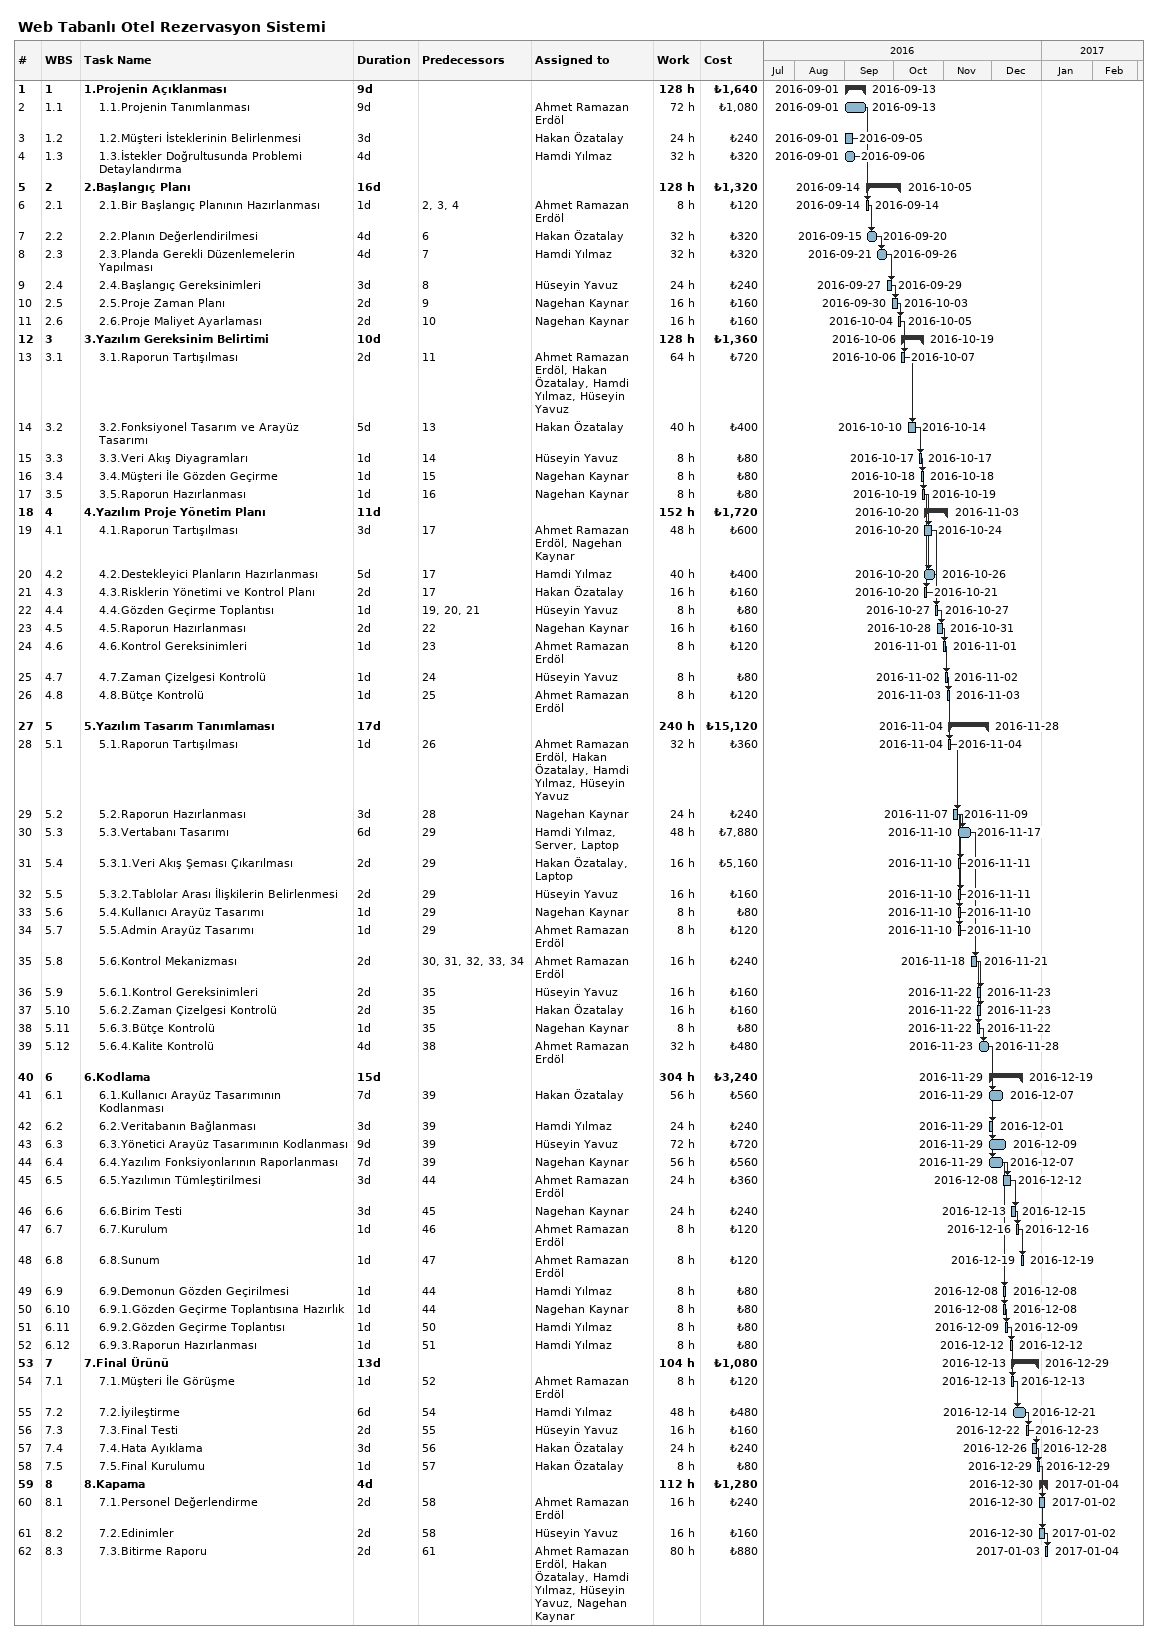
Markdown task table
Web Tabanlı Otel Rezervasyon Sistemi

| ID | WBS | Task | Duration | Start | Finish | Predecessors | Resources | Work (h) | Cost (₺) |
|---|---|---|---|---|---|---|---|---|---|
| 1 | 1 | **1.Projenin Açıklanması** | 9d | 2016-09-01 | 2016-09-13 |  |  | 128 | 1640 |
| 2 | 1.1 | 1.1.Projenin Tanımlanması | 9d | 2016-09-01 | 2016-09-13 |  | Ahmet Ramazan Erdöl | 72 | 1080 |
| 3 | 1.2 | 1.2.Müşteri İsteklerinin Belirlenmesi | 3d | 2016-09-01 | 2016-09-05 |  | Hakan Özatalay | 24 | 240 |
| 4 | 1.3 | 1.3.İstekler Doğrultusunda Problemi Detaylandırma | 4d | 2016-09-01 | 2016-09-06 |  | Hamdi Yılmaz | 32 | 320 |
| 5 | 2 | **2.Başlangıç Planı** | 16d | 2016-09-14 | 2016-10-05 |  |  | 128 | 1320 |
| 6 | 2.1 | 2.1.Bir Başlangıç Planının Hazırlanması | 1d | 2016-09-14 | 2016-09-14 | 2, 3, 4 | Ahmet Ramazan Erdöl | 8 | 120 |
| 7 | 2.2 | 2.2.Planın Değerlendirilmesi | 4d | 2016-09-15 | 2016-09-20 | 6 | Hakan Özatalay | 32 | 320 |
| 8 | 2.3 | 2.3.Planda Gerekli Düzenlemelerin Yapılması | 4d | 2016-09-21 | 2016-09-26 | 7 | Hamdi Yılmaz | 32 | 320 |
| 9 | 2.4 | 2.4.Başlangıç Gereksinimleri | 3d | 2016-09-27 | 2016-09-29 | 8 | Hüseyin Yavuz | 24 | 240 |
| 10 | 2.5 | 2.5.Proje Zaman Planı | 2d | 2016-09-30 | 2016-10-03 | 9 | Nagehan Kaynar | 16 | 160 |
| 11 | 2.6 | 2.6.Proje Maliyet Ayarlaması | 2d | 2016-10-04 | 2016-10-05 | 10 | Nagehan Kaynar | 16 | 160 |
| 12 | 3 | **3.Yazılım Gereksinim Belirtimi** | 10d | 2016-10-06 | 2016-10-19 |  |  | 128 | 1360 |
| 13 | 3.1 | 3.1.Raporun Tartışılması | 2d | 2016-10-06 | 2016-10-07 | 11 | Ahmet Ramazan Erdöl, Hakan Özatalay, Hamdi Yılmaz, Hüseyin Yavuz | 64 | 720 |
| 14 | 3.2 | 3.2.Fonksiyonel Tasarım ve Arayüz Tasarımı | 5d | 2016-10-10 | 2016-10-14 | 13 | Hakan Özatalay | 40 | 400 |
| 15 | 3.3 | 3.3.Veri Akış Diyagramları | 1d | 2016-10-17 | 2016-10-17 | 14 | Hüseyin Yavuz | 8 | 80 |
| 16 | 3.4 | 3.4.Müşteri İle Gözden Geçirme | 1d | 2016-10-18 | 2016-10-18 | 15 | Nagehan Kaynar | 8 | 80 |
| 17 | 3.5 | 3.5.Raporun Hazırlanması | 1d | 2016-10-19 | 2016-10-19 | 16 | Nagehan Kaynar | 8 | 80 |
| 18 | 4 | **4.Yazılım Proje Yönetim Planı** | 11d | 2016-10-20 | 2016-11-03 |  |  | 152 | 1720 |
| 19 | 4.1 | 4.1.Raporun Tartışılması | 3d | 2016-10-20 | 2016-10-24 | 17 | Ahmet Ramazan Erdöl, Nagehan Kaynar | 48 | 600 |
| 20 | 4.2 | 4.2.Destekleyici Planların Hazırlanması | 5d | 2016-10-20 | 2016-10-26 | 17 | Hamdi Yılmaz | 40 | 400 |
| 21 | 4.3 | 4.3.Risklerin Yönetimi ve Kontrol Planı | 2d | 2016-10-20 | 2016-10-21 | 17 | Hakan Özatalay | 16 | 160 |
| 22 | 4.4 | 4.4.Gözden Geçirme Toplantısı | 1d | 2016-10-27 | 2016-10-27 | 19, 20, 21 | Hüseyin Yavuz | 8 | 80 |
| 23 | 4.5 | 4.5.Raporun Hazırlanması | 2d | 2016-10-28 | 2016-10-31 | 22 | Nagehan Kaynar | 16 | 160 |
| 24 | 4.6 | 4.6.Kontrol Gereksinimleri | 1d | 2016-11-01 | 2016-11-01 | 23 | Ahmet Ramazan Erdöl | 8 | 120 |
| 25 | 4.7 | 4.7.Zaman Çizelgesi Kontrolü | 1d | 2016-11-02 | 2016-11-02 | 24 | Hüseyin Yavuz | 8 | 80 |
| 26 | 4.8 | 4.8.Bütçe Kontrolü | 1d | 2016-11-03 | 2016-11-03 | 25 | Ahmet Ramazan Erdöl | 8 | 120 |
| 27 | 5 | **5.Yazılım Tasarım Tanımlaması** | 17d | 2016-11-04 | 2016-11-28 |  |  | 240 | 15120 |
| 28 | 5.1 | 5.1.Raporun Tartışılması | 1d | 2016-11-04 | 2016-11-04 | 26 | Ahmet Ramazan Erdöl, Hakan Özatalay, Hamdi Yılmaz, Hüseyin Yavuz | 32 | 360 |
| 29 | 5.2 | 5.2.Raporun Hazırlanması | 3d | 2016-11-07 | 2016-11-09 | 28 | Nagehan Kaynar | 24 | 240 |
| 30 | 5.3 | 5.3.Vertabanı Tasarımı | 6d | 2016-11-10 | 2016-11-17 | 29 | Hamdi Yılmaz, Server, Laptop | 48 | 7880 |
| 31 | 5.4 | 5.3.1.Veri Akış Şeması Çıkarılması | 2d | 2016-11-10 | 2016-11-11 | 29 | Hakan Özatalay, Laptop | 16 | 5160 |
| 32 | 5.5 | 5.3.2.Tablolar Arası İlişkilerin Belirlenmesi | 2d | 2016-11-10 | 2016-11-11 | 29 | Hüseyin Yavuz | 16 | 160 |
| 33 | 5.6 | 5.4.Kullanıcı Arayüz Tasarımı | 1d | 2016-11-10 | 2016-11-10 | 29 | Nagehan Kaynar | 8 | 80 |
| 34 | 5.7 | 5.5.Admin Arayüz Tasarımı | 1d | 2016-11-10 | 2016-11-10 | 29 | Ahmet Ramazan Erdöl | 8 | 120 |
| 35 | 5.8 | 5.6.Kontrol Mekanizması | 2d | 2016-11-18 | 2016-11-21 | 30, 31, 32, 33, 34 | Ahmet Ramazan Erdöl | 16 | 240 |
| 36 | 5.9 | 5.6.1.Kontrol Gereksinimleri | 2d | 2016-11-22 | 2016-11-23 | 35 | Hüseyin Yavuz | 16 | 160 |
| 37 | 5.10 | 5.6.2.Zaman Çizelgesi Kontrolü | 2d | 2016-11-22 | 2016-11-23 | 35 | Hakan Özatalay | 16 | 160 |
| 38 | 5.11 | 5.6.3.Bütçe Kontrolü | 1d | 2016-11-22 | 2016-11-22 | 35 | Nagehan Kaynar | 8 | 80 |
| 39 | 5.12 | 5.6.4.Kalite Kontrolü | 4d | 2016-11-23 | 2016-11-28 | 38 | Ahmet Ramazan Erdöl | 32 | 480 |
| 40 | 6 | **6.Kodlama** | 15d | 2016-11-29 | 2016-12-19 |  |  | 304 | 3240 |
| 41 | 6.1 | 6.1.Kullanıcı Arayüz Tasarımının Kodlanması | 7d | 2016-11-29 | 2016-12-07 | 39 | Hakan Özatalay | 56 | 560 |
| 42 | 6.2 | 6.2.Veritabanın Bağlanması | 3d | 2016-11-29 | 2016-12-01 | 39 | Hamdi Yılmaz | 24 | 240 |
| 43 | 6.3 | 6.3.Yönetici Arayüz Tasarımının Kodlanması | 9d | 2016-11-29 | 2016-12-09 | 39 | Hüseyin Yavuz | 72 | 720 |
| 44 | 6.4 | 6.4.Yazılım Fonksiyonlarının Raporlanması | 7d | 2016-11-29 | 2016-12-07 | 39 | Nagehan Kaynar | 56 | 560 |
| 45 | 6.5 | 6.5.Yazılımın Tümleştirilmesi | 3d | 2016-12-08 | 2016-12-12 | 44 | Ahmet Ramazan Erdöl | 24 | 360 |
| 46 | 6.6 | 6.6.Birim Testi | 3d | 2016-12-13 | 2016-12-15 | 45 | Nagehan Kaynar | 24 | 240 |
| 47 | 6.7 | 6.7.Kurulum | 1d | 2016-12-16 | 2016-12-16 | 46 | Ahmet Ramazan Erdöl | 8 | 120 |
| 48 | 6.8 | 6.8.Sunum | 1d | 2016-12-19 | 2016-12-19 | 47 | Ahmet Ramazan Erdöl | 8 | 120 |
| 49 | 6.9 | 6.9.Demonun Gözden Geçirilmesi | 1d | 2016-12-08 | 2016-12-08 | 44 | Hamdi Yılmaz | 8 | 80 |
| 50 | 6.10 | 6.9.1.Gözden Geçirme Toplantısına Hazırlık | 1d | 2016-12-08 | 2016-12-08 | 44 | Nagehan Kaynar | 8 | 80 |
| 51 | 6.11 | 6.9.2.Gözden Geçirme Toplantısı | 1d | 2016-12-09 | 2016-12-09 | 50 | Hamdi Yılmaz | 8 | 80 |
| 52 | 6.12 | 6.9.3.Raporun Hazırlanması | 1d | 2016-12-12 | 2016-12-12 | 51 | Hamdi Yılmaz | 8 | 80 |
| 53 | 7 | **7.Final Ürünü** | 13d | 2016-12-13 | 2016-12-29 |  |  | 104 | 1080 |
| 54 | 7.1 | 7.1.Müşteri İle Görüşme | 1d | 2016-12-13 | 2016-12-13 | 52 | Ahmet Ramazan Erdöl | 8 | 120 |
| 55 | 7.2 | 7.2.İyileştirme | 6d | 2016-12-14 | 2016-12-21 | 54 | Hamdi Yılmaz | 48 | 480 |
| 56 | 7.3 | 7.3.Final Testi | 2d | 2016-12-22 | 2016-12-23 | 55 | Hüseyin Yavuz | 16 | 160 |
| 57 | 7.4 | 7.4.Hata Ayıklama | 3d | 2016-12-26 | 2016-12-28 | 56 | Hakan Özatalay | 24 | 240 |
| 58 | 7.5 | 7.5.Final Kurulumu | 1d | 2016-12-29 | 2016-12-29 | 57 | Hakan Özatalay | 8 | 80 |
| 59 | 8 | **8.Kapama** | 4d | 2016-12-30 | 2017-01-04 |  |  | 112 | 1280 |
| 60 | 8.1 | 7.1.Personel Değerlendirme | 2d | 2016-12-30 | 2017-01-02 | 58 | Ahmet Ramazan Erdöl | 16 | 240 |
| 61 | 8.2 | 7.2.Edinimler | 2d | 2016-12-30 | 2017-01-02 | 58 | Hüseyin Yavuz | 16 | 160 |
| 62 | 8.3 | 7.3.Bitirme Raporu | 2d | 2017-01-03 | 2017-01-04 | 61 | Ahmet Ramazan Erdöl, Hakan Özatalay, Hamdi Yılmaz, Hüseyin Yavuz, Nagehan Kaynar | 80 | 880 |
